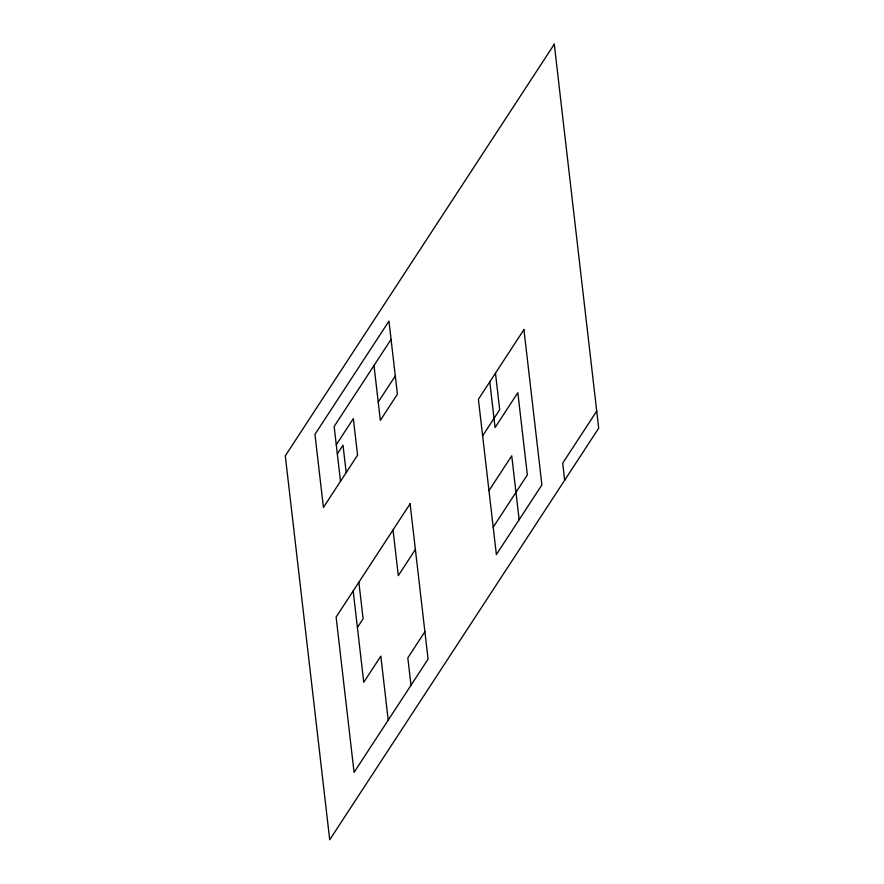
<?xml version="1.0" encoding="UTF-8"?>
<svg xmlns="http://www.w3.org/2000/svg" width="884" height="884" viewBox="0 0 884 884"><rect width="100%" height="100%" fill="white"/><g stroke="black" fill="none" stroke-linecap="round" stroke-linejoin="round"><path stroke-width="1.33" d="M391.071 339.379L334.152 426.486L340.495 481.305M336.263 444.762L353.346 418.629L357.567 455.172L323.422 507.438L314.958 434.353L388.96 321.113L397.413 394.198L380.341 420.331L373.998 365.512M337.323 453.901L343.014 445.182L346.185 472.586M378.219 402.054L395.303 375.921M357.401 627.474L363.103 618.756L358.871 582.213M482.631 435.823L499.703 409.701L495.471 373.159M415.381 549.494L398.308 575.628L393.026 529.947M488.974 490.642L511.737 455.801L519.14 519.748M424.895 631.717L407.822 657.851L410.994 685.255M493.195 527.184L527.35 474.918L517.836 392.695L495.073 427.547L489.78 381.866M596.722 411.093L562.688 463.194L564.655 480.244M388.22 720.095L380.827 656.149L363.744 682.282L353.18 590.932M554.279 44.2L285.3 455.846L329.721 839.8L598.7 428.154L554.279 44.2M410.099 503.814L336.108 617.065L354.075 772.362L428.066 659.121L410.099 503.814M523.936 329.599L478.399 399.292L496.366 554.588L541.903 484.896L523.936 329.599"/></g></svg>
